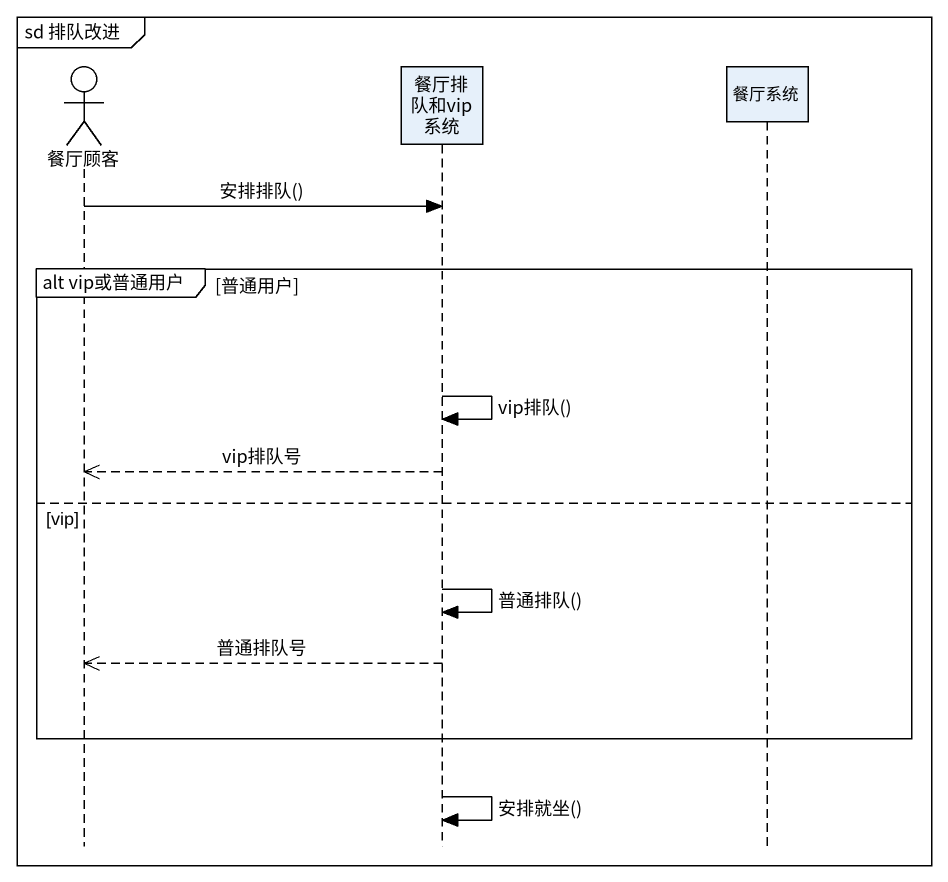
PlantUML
@startuml
mainframe sd 排队改进
hide footbox
actor 餐厅顾客
participant 餐厅排队和vip系统
participant 餐厅系统

餐厅顾客 -> 餐厅排队和vip系统 : 安排排队()
group alt vip或普通用户 [普通用户]
  餐厅排队和vip系统 -> 餐厅排队和vip系统 : vip排队()
  餐厅排队和vip系统 -->> 餐厅顾客 : vip排队号
else vip
  餐厅排队和vip系统 -> 餐厅排队和vip系统 : 普通排队()
  餐厅排队和vip系统 -->> 餐厅顾客 : 普通排队号
end
餐厅排队和vip系统 -> 餐厅排队和vip系统 : 安排就坐()
@enduml
